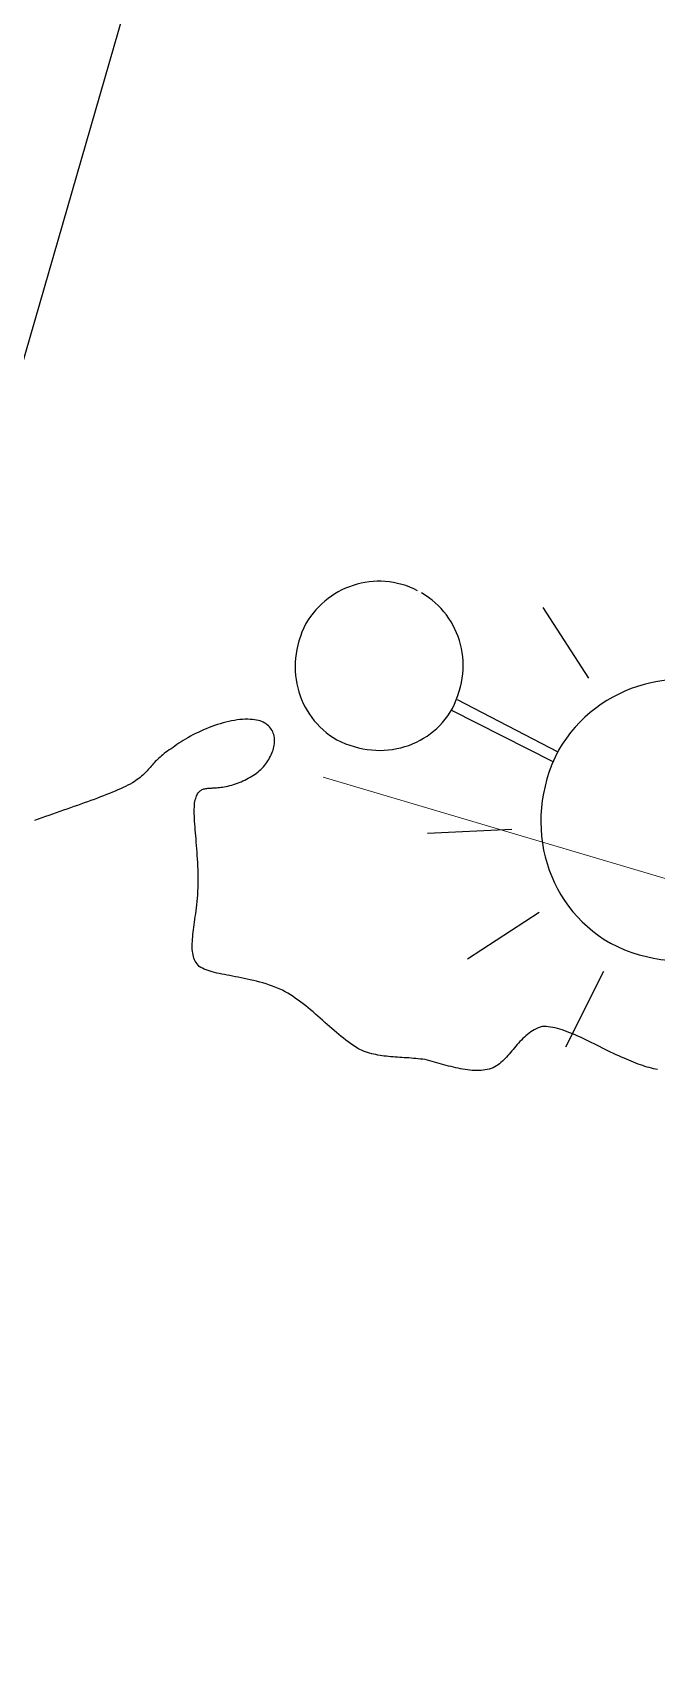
# Model space of a CAD drawing. Header units: metres. Extents: x 507649 to 508899, y 6966965 to 6967377.
# Drawn here: x 507938.958 to 507940.127, y 6967146.307 to 6967149.381 of the extents above; entities that cross this region are included whole.
import ezdxf

# ---------------------------------------------------------------- set-up
doc = ezdxf.new("R2010")
doc.units = ezdxf.units.M
doc.header["$PDMODE"] = 1
for name, color, linetype in [('C_TEXT_2.5', 7, 'Continuous'), ('mga2020ROAD_KERB_BACK', 252, 'Continuous'), ('mga2020STR_POLES', 252, 'Continuous'), ('mga2020VEG_TREE', 252, 'Continuous')]:
    doc.layers.add(name, color=color, linetype=linetype)
doc.layers.add('E_UG_LINES', color=252, linetype='EXISTING_ELECTRICITY_UG', lineweight=0)
doc.styles.get("Standard").update_dxf_attribs({"font": 'ARIALN.TTF'})
doc.linetypes.add('EXISTING_ELECTRICITY_UG', pattern='A,2,-2,2,-2,2,-2,["E-UG",Standard,S=2.5,R=0,X=0,Y=-1.25],-9.15,2,-2,2,-2', length=29.15)

# ---------------------------------------------------------------- blocks, each defined once
blk = doc.blocks.new('BAC S ELPS')
for p, q in [((14.8872, 0.7761), (14.6755, 5.08)), ((-1.1388, 4.1732), (-1.3362, 4.1143)), ((-0.9387, 4.2227), (-1.1388, 4.1732)), ((-0.7364, 4.2624), (-0.9387, 4.2227)), ((-0.5322, 4.2924), (-0.7364, 4.2624)), ((-0.3263, 4.3125), (-0.5322, 4.2924)), ((-0.1193, 4.3226), (-0.3263, 4.3125)), ((0.0887, 4.3225), (-0.1193, 4.3226)), ((0.2971, 4.3122), (0.0887, 4.3225)), ((0.5057, 4.2915), (0.2971, 4.3122)), ((0.7141, 4.2602), (0.5057, 4.2915)), ((0.9219, 4.2184), (0.7141, 4.2602)), ((1.1288, 4.1658), (0.9219, 4.2184)), ((-2.6141, 3.4452), (-2.7776, 3.3145)), ((-2.4452, 3.5674), (-2.6141, 3.4452)), ((-2.2711, 3.681), (-2.4452, 3.5674)), ((-2.0922, 3.7857), (-2.2711, 3.681)), ((-1.909, 3.8815), (-2.0922, 3.7857)), ((-1.7216, 3.9683), (-1.909, 3.8815)), ((-1.5306, 4.046), (-1.7216, 3.9683)), ((-1.3362, 4.1143), (-1.5306, 4.046)), ((1.3344, 4.1023), (1.1288, 4.1658)), ((1.5385, 4.0278), (1.3344, 4.1023)), ((1.7405, 3.9422), (1.5385, 4.0278)), ((1.9403, 3.8453), (1.7405, 3.9422)), ((2.3221, 3.6233), (2.1349, 3.7385)), ((2.5014, 3.5001), (2.3221, 3.6233)), ((2.673, 3.3692), (2.5014, 3.5001)), ((2.8365, 3.2308), (2.673, 3.3692)), ((19.2616, -0.1764), (21.2372, 3.6689)), ((-3.5003, 2.5369), (-3.6234, 2.3574)), ((-3.3695, 2.7085), (-3.5003, 2.5369)), ((-3.2316, 2.8722), (-3.3695, 2.7085)), ((-3.0867, 3.0279), (-3.2316, 2.8722)), ((-2.9352, 3.1753), (-3.0867, 3.0279)), ((-2.7776, 3.3145), (-2.9352, 3.1753)), ((2.9918, 3.0854), (2.8365, 3.2308)), ((3.1389, 2.9332), (2.9918, 3.0854)), ((3.2775, 2.7745), (3.1389, 2.9332)), ((3.4076, 2.6097), (3.2775, 2.7745)), ((3.5289, 2.4391), (3.4076, 2.6097)), ((10.6539, -0.5997), (8.3255, 2.9986)), ((-3.9398, 1.7338), (-4.0228, 1.5138)), ((-3.8451, 1.9528), (-3.9398, 1.7338)), ((-3.7385, 2.1703), (-3.8451, 1.9528)), ((-3.6234, 2.3574), (-3.7385, 2.1703)), ((3.6414, 2.2631), (3.5289, 2.4391)), ((3.7449, 2.0818), (3.6414, 2.2631)), ((3.8393, 1.8957), (3.7449, 2.0818)), ((3.9243, 1.7051), (3.8393, 1.8957)), ((3.9999, 1.5102), (3.9243, 1.7051)), ((-4.2029, 0.8506), (-4.2405, 0.6295)), ((-4.1542, 1.0718), (-4.2029, 0.8506)), ((-4.0942, 1.293), (-4.1542, 1.0718)), ((-4.0228, 1.5138), (-4.0942, 1.293)), ((4.066, 1.3115), (3.9999, 1.5102)), ((4.1224, 1.1091), (4.066, 1.3115)), ((4.1689, 0.9035), (4.1224, 1.1091)), ((4.2054, 0.695), (4.1689, 0.9035)), ((-4.2829, 0.1895), (-4.2879, -0.0288)), ((-4.2671, 0.409), (-4.2829, 0.1895)), ((-4.2405, 0.6295), (-4.2671, 0.409)), ((4.2318, 0.4839), (4.2054, 0.695)), ((4.2479, 0.2704), (4.2318, 0.4839)), ((4.2536, 0.055), (4.2479, 0.2704)), ((4.2487, -0.1621), (4.2536, 0.055)), ((-4.2879, -0.0288), (-4.2823, -0.2456)), ((-4.2823, -0.2456), (-4.2663, -0.4604)), ((-4.2663, -0.4604), (-4.2401, -0.6731)), ((-4.2401, -0.6731), (-4.2036, -0.8831)), ((4.1208, -1.0407), (4.1693, -0.8201)), ((4.1693, -0.8201), (4.2067, -0.6)), ((4.2067, -0.6), (4.2331, -0.3805)), ((4.2331, -0.3805), (4.2487, -0.1621)), ((14.1326, -0.7698), (13.7936, -0.8368)), ((14.475, -0.719), (14.1326, -0.7698)), ((14.82, -0.6846), (14.475, -0.719)), ((15.1672, -0.6668), (14.82, -0.6846)), ((15.5159, -0.6658), (15.1672, -0.6668)), ((15.8656, -0.6818), (15.5159, -0.6658)), ((16.2156, -0.7151), (15.8656, -0.6818)), ((16.5655, -0.7657), (16.2156, -0.7151)), ((16.9144, -0.834), (16.5655, -0.7657)), ((22.5778, -3.175), (26.2114, -0.8114)), ((-4.2036, -0.8831), (-4.1572, -1.0902)), ((-4.1572, -1.0902), (-4.1009, -1.2941)), ((-4.1009, -1.2941), (-4.0349, -1.4945)), ((-4.0349, -1.4945), (-3.9594, -1.6909)), ((3.907, -1.7014), (3.9898, -1.4817)), ((3.9898, -1.4817), (4.061, -1.2613)), ((4.061, -1.2613), (4.1208, -1.0407)), ((11.8615, -1.568), (11.562, -1.7428)), ((12.1684, -1.4079), (11.8615, -1.568)), ((12.4821, -1.2629), (12.1684, -1.4079)), ((12.8021, -1.133), (12.4821, -1.2629)), ((13.1277, -1.0186), (12.8021, -1.133)), ((13.4584, -0.9198), (13.1277, -1.0186)), ((13.7936, -0.8368), (13.4584, -0.9198)), ((17.262, -0.92), (16.9144, -0.834)), ((17.6076, -1.0241), (17.262, -0.92)), ((17.9507, -1.1464), (17.6076, -1.0241)), ((18.2905, -1.2871), (17.9507, -1.1464)), ((18.6266, -1.4464), (18.2905, -1.2871)), ((19.2626, -1.8127), (18.951, -1.6224)), ((-3.9594, -1.6909), (-3.8744, -1.8831)), ((-3.8744, -1.8831), (-3.7801, -2.0707)), ((-3.7801, -2.0707), (-3.6766, -2.2535)), ((-3.6766, -2.2535), (-3.5642, -2.431)), ((-3.5642, -2.431), (-3.4429, -2.6029)), ((3.4729, -2.5096), (3.5938, -2.3279)), ((3.5938, -2.3279), (3.7063, -2.138)), ((3.6689, -2.2225), (8.8194, -4.833)), ((3.7063, -2.138), (3.8126, -1.9204)), ((3.8126, -1.9204), (3.907, -1.7014)), ((3.9511, -1.6933), (9.0664, -4.3391)), ((10.7139, -2.3542), (10.45, -2.5863)), ((10.9877, -2.1361), (10.7139, -2.3542)), ((11.2705, -1.9323), (10.9877, -2.1361)), ((11.562, -1.7428), (11.2705, -1.9323)), ((19.5611, -2.0169), (19.2626, -1.8127)), ((19.8463, -2.2342), (19.5611, -2.0169)), ((20.1181, -2.4642), (19.8463, -2.2342)), ((20.3762, -2.7063), (20.1181, -2.4642)), ((-3.4429, -2.6029), (-3.3128, -2.769)), ((-3.3128, -2.769), (-3.1742, -2.9288)), ((-3.1742, -2.9288), (-3.0271, -3.0821)), ((-3.0271, -3.0821), (-2.8718, -3.2284)), ((-2.8718, -3.2284), (-2.7083, -3.3676)), ((2.5898, -3.4237), (2.7541, -3.2929)), ((2.7541, -3.2929), (2.912, -3.1534)), ((2.912, -3.1534), (3.0632, -3.0051)), ((3.0632, -3.0051), (3.2073, -2.8484)), ((3.2073, -2.8484), (3.344, -2.6831)), ((3.344, -2.6831), (3.4729, -2.5096)), ((9.9538, -3.0916), (9.7227, -3.3645)), ((10.1964, -2.8322), (9.9538, -3.0916)), ((10.45, -2.5863), (10.1964, -2.8322)), ((20.6203, -2.96), (20.3762, -2.7063)), ((20.8503, -3.2247), (20.6203, -2.96)), ((21.0659, -3.4998), (20.8503, -3.2247)), ((-2.7083, -3.3676), (-2.5368, -3.4992)), ((-2.5368, -3.4992), (-2.3574, -3.6229)), ((-2.3574, -3.6229), (-2.1703, -3.7383)), ((-2.1703, -3.7383), (-1.9528, -3.8418)), ((-1.9528, -3.8418), (-1.7338, -3.9338)), ((-1.7338, -3.9338), (-1.5138, -4.0145)), ((-1.5138, -4.0145), (-1.2931, -4.0839)), ((-1.2931, -4.0839), (-1.072, -4.1422)), ((-1.072, -4.1422), (-0.8508, -4.1895)), ((0.8802, -4.186), (1.0866, -4.1395)), ((1.0866, -4.1395), (1.2897, -4.0832)), ((1.2897, -4.0832), (1.4892, -4.0172)), ((1.4892, -4.0172), (1.6846, -3.9416)), ((1.6846, -3.9416), (1.8757, -3.8565)), ((1.8757, -3.8565), (2.0621, -3.7621)), ((2.0621, -3.7621), (2.2435, -3.6584)), ((2.2435, -3.6584), (2.4195, -3.5455)), ((2.4195, -3.5455), (2.5898, -3.4237)), ((9.2974, -3.9497), (9.1044, -4.2616)), ((9.5037, -3.6506), (9.2974, -3.9497)), ((9.7227, -3.3645), (9.5037, -3.6506)), ((21.2669, -3.7848), (21.0659, -3.4998)), ((21.4531, -4.0792), (21.2669, -3.7848)), ((21.6243, -4.3824), (21.4531, -4.0792)), ((-0.8508, -4.1895), (-0.6299, -4.2259)), ((-0.6299, -4.2259), (-0.4096, -4.2516)), ((-0.4096, -4.2516), (-0.1903, -4.2666)), ((-0.1903, -4.2666), (0.0278, -4.2711)), ((0.0278, -4.2711), (0.2442, -4.2651)), ((0.2442, -4.2651), (0.4586, -4.2489)), ((0.4586, -4.2489), (0.6707, -4.2225)), ((0.6707, -4.2225), (0.8802, -4.186)), ((8.7729, -4.9889), (8.6363, -5.3554)), ((8.9288, -4.6241), (8.7729, -4.9889)), ((9.1044, -4.2616), (8.9288, -4.6241)), ((21.7803, -4.6937), (21.6243, -4.3824)), ((21.9208, -5.0128), (21.7803, -4.6937)), ((8.5189, -5.7231), (8.4204, -6.0915)), ((8.6363, -5.3554), (8.5189, -5.7231)), ((22.0456, -5.339), (21.9208, -5.0128)), ((22.1545, -5.6717), (22.0456, -5.339)), ((22.2473, -6.0105), (22.1545, -5.6717)), ((8.3407, -6.4599), (8.2794, -6.8278)), ((8.4204, -6.0915), (8.3407, -6.4599)), ((22.3237, -6.3547), (22.2473, -6.0105)), ((22.3836, -6.7039), (22.3237, -6.3547)), ((8.2363, -7.1948), (8.2112, -7.5601)), ((8.2794, -6.8278), (8.2363, -7.1948)), ((22.4267, -7.0574), (22.3836, -6.7039)), ((22.4528, -7.4147), (22.4267, -7.0574)), ((22.4617, -7.7752), (22.4528, -7.4147)), ((23.9536, -7.4083), (28.2575, -7.1966)), ((6.738, -8.2902), (2.4341, -8.5019)), ((8.2112, -7.5601), (8.2039, -7.9234)), ((8.2039, -7.9234), (8.2141, -8.2839)), ((8.2141, -8.2839), (8.2416, -8.6412)), ((22.4269, -8.5038), (22.4531, -8.1384)), ((22.4531, -8.1384), (22.4617, -7.7752)), ((8.2416, -8.6412), (8.2862, -8.9947)), ((8.2862, -8.9947), (8.3476, -9.3438)), ((22.3206, -9.2387), (22.3828, -8.8707)), ((22.3828, -8.8707), (22.4269, -8.5038)), ((8.3476, -9.3438), (8.4255, -9.688)), ((8.4255, -9.688), (8.5199, -10.0268)), ((22.0232, -10.3432), (22.141, -9.9754)), ((22.141, -9.9754), (22.2401, -9.6071)), ((22.2401, -9.6071), (22.3206, -9.2387)), ((8.5199, -10.0268), (8.6304, -10.3596)), ((8.6304, -10.3596), (8.7568, -10.6857)), ((8.7568, -10.6857), (8.8988, -11.0048)), ((21.7305, -11.0745), (21.8864, -10.7097)), ((21.8864, -10.7097), (22.0232, -10.3432)), ((8.8988, -11.0048), (9.0563, -11.3162)), ((9.0563, -11.3162), (9.229, -11.6193)), ((9.229, -11.6193), (9.4166, -11.9137)), ((21.3647, -11.7488), (21.5551, -11.437)), ((21.5551, -11.437), (21.7305, -11.0745)), ((9.4166, -11.9137), (9.619, -12.1987)), ((9.619, -12.1987), (9.8359, -12.4739)), ((9.8359, -12.4739), (10.0671, -12.7385)), ((20.7132, -12.6062), (20.9433, -12.3337)), ((20.9433, -12.3337), (21.1606, -12.0478)), ((21.1606, -12.0478), (21.3647, -11.7488)), ((23.0011, -11.7827), (26.8464, -13.723)), ((8.1139, -12.5236), (4.4803, -14.8872)), ((10.0671, -12.7385), (10.3122, -12.9922)), ((10.3122, -12.9922), (10.5712, -13.2343)), ((10.5712, -13.2343), (10.8438, -13.4644)), ((19.6776, -13.5585), (19.9528, -13.3416)), ((19.9528, -13.3416), (20.2174, -13.1104)), ((20.2174, -13.1104), (20.4711, -12.8652)), ((20.4711, -12.8652), (20.7132, -12.6062)), ((10.8438, -13.4644), (11.1296, -13.6817)), ((11.1296, -13.6817), (11.4286, -13.8858)), ((11.4286, -13.8858), (11.7405, -14.0762)), ((11.7405, -14.0762), (12.103, -14.2515)), ((18.4837, -14.2788), (18.7951, -14.1213)), ((18.7951, -14.1213), (19.0982, -13.9486)), ((19.0982, -13.9486), (19.3926, -13.7609)), ((19.3926, -13.7609), (19.6776, -13.5585)), ((12.103, -14.2515), (12.4678, -14.4071)), ((12.4678, -14.4071), (12.8343, -14.5434)), ((12.8343, -14.5434), (13.202, -14.6606)), ((13.202, -14.6606), (13.5704, -14.7589)), ((13.5704, -14.7589), (13.9388, -14.8384)), ((13.9388, -14.8384), (14.3068, -14.8996)), ((14.3068, -14.8996), (14.6737, -14.9425)), ((14.6737, -14.9425), (15.039, -14.9674)), ((15.039, -14.9674), (15.4023, -14.9746)), ((15.4023, -14.9746), (15.7628, -14.9642)), ((15.7628, -14.9642), (16.1201, -14.9366)), ((16.1201, -14.9366), (16.4736, -14.8919)), ((16.4736, -14.8919), (16.8227, -14.8304)), ((16.8227, -14.8304), (17.1669, -14.7524)), ((17.1669, -14.7524), (17.5057, -14.6579)), ((17.5057, -14.6579), (17.8385, -14.5474)), ((17.8385, -14.5474), (18.1646, -14.4209)), ((18.1646, -14.4209), (18.4837, -14.2788)), ((11.3947, -15.5222), (9.4544, -19.3675)), ((20.0025, -15.0989), (22.3661, -18.6972)), ((15.7691, -16.4747), (15.9808, -20.7786))]:
    blk.add_line(p, q)
blk = doc.blocks.new('BAC V TREE')
for p, q in [((-5.5796, -10.8673), (-5.6128, -10.8814)), ((-5.5461, -10.8538), (-5.5796, -10.8673)), ((-5.5123, -10.8409), (-5.5461, -10.8538)), ((-5.4783, -10.8286), (-5.5123, -10.8409)), ((-5.4441, -10.8172), (-5.4783, -10.8286)), ((-5.4099, -10.8064), (-5.4441, -10.8172)), ((-5.3757, -10.7966), (-5.4099, -10.8064)), ((-5.3416, -10.7876), (-5.3757, -10.7966)), ((-5.3076, -10.7795), (-5.3416, -10.7876)), ((-5.2738, -10.7724), (-5.3076, -10.7795)), ((-5.2404, -10.7663), (-5.2738, -10.7724)), ((-5.2073, -10.7614), (-5.2404, -10.7663)), ((-5.1747, -10.7576), (-5.2073, -10.7614)), ((-5.1426, -10.7549), (-5.1747, -10.7576)), ((-5.1111, -10.7535), (-5.1426, -10.7549)), ((-5.0802, -10.7535), (-5.1111, -10.7535)), ((-5.0501, -10.7547), (-5.0802, -10.7535)), ((-5.0208, -10.7574), (-5.0501, -10.7547)), ((-4.9962, -10.7595), (-5.0208, -10.7574)), ((-4.9728, -10.7629), (-4.9962, -10.7595)), ((-4.9506, -10.7677), (-4.9728, -10.7629)), ((-4.9297, -10.7736), (-4.9506, -10.7677)), ((-4.91, -10.7807), (-4.9297, -10.7736)), ((-4.8915, -10.789), (-4.91, -10.7807)), ((-4.8742, -10.7983), (-4.8915, -10.789)), ((-4.8581, -10.8086), (-4.8742, -10.7983)), ((-4.8432, -10.8199), (-4.8581, -10.8086)), ((-4.8295, -10.8321), (-4.8432, -10.8199)), ((-4.8169, -10.8451), (-4.8295, -10.8321)), ((-4.8056, -10.859), (-4.8169, -10.8451)), ((-4.7954, -10.8735), (-4.8056, -10.859)), ((-4.7864, -10.8888), (-4.7954, -10.8735)), ((-5.9334, -11.0591), (-5.9566, -11.076)), ((-5.9089, -11.0422), (-5.9334, -11.0591)), ((-5.8833, -11.0252), (-5.9089, -11.0422)), ((-5.8566, -11.0084), (-5.8833, -11.0252)), ((-5.8289, -10.9916), (-5.8566, -11.0084)), ((-5.8003, -10.975), (-5.8289, -10.9916)), ((-5.7708, -10.9585), (-5.8003, -10.975)), ((-5.7405, -10.9424), (-5.7708, -10.9585)), ((-5.7094, -10.9265), (-5.7405, -10.9424)), ((-5.6778, -10.911), (-5.7094, -10.9265)), ((-5.6455, -10.896), (-5.6778, -10.911)), ((-5.6128, -10.8814), (-5.6455, -10.896)), ((-4.7785, -10.9046), (-4.7864, -10.8888)), ((-4.7718, -10.9211), (-4.7785, -10.9046)), ((-4.7663, -10.938), (-4.7718, -10.9211)), ((-4.7619, -10.9555), (-4.7663, -10.938)), ((-4.7628, -11.086), (-4.7593, -11.0668)), ((-4.7586, -10.9733), (-4.7619, -10.9555)), ((-4.7593, -11.0668), (-4.757, -11.0477)), ((-4.7565, -10.9915), (-4.7586, -10.9733)), ((-4.757, -11.0477), (-4.7557, -11.0288)), ((-4.7555, -11.01), (-4.7565, -10.9915)), ((-4.7557, -11.0288), (-4.7555, -11.01)), ((-6.1938, -11.2641), (-6.2066, -11.2779)), ((-6.1805, -11.2503), (-6.1938, -11.2641)), ((-6.1667, -11.2363), (-6.1805, -11.2503)), ((-6.1522, -11.2223), (-6.1667, -11.2363)), ((-6.1371, -11.2083), (-6.1522, -11.2223)), ((-6.1211, -11.1941), (-6.1371, -11.2083)), ((-6.1042, -11.1799), (-6.1211, -11.1941)), ((-6.0863, -11.1656), (-6.1042, -11.1799)), ((-6.0673, -11.1512), (-6.0863, -11.1656)), ((-6.0472, -11.1367), (-6.0673, -11.1512)), ((-6.0257, -11.1222), (-6.0472, -11.1367)), ((-6.0029, -11.1075), (-6.0257, -11.1222)), ((-5.9786, -11.0928), (-6.0029, -11.1075)), ((-5.9566, -11.076), (-5.9786, -11.0928)), ((-4.8472, -11.2739), (-4.8355, -11.256)), ((-4.8355, -11.256), (-4.8249, -11.2376)), ((-4.8249, -11.2376), (-4.8153, -11.2188)), ((-4.8153, -11.2188), (-4.8069, -11.1996)), ((-4.8069, -11.1996), (-4.7968, -11.1811)), ((-4.7968, -11.1811), (-4.7879, -11.1623)), ((-4.7879, -11.1623), (-4.78, -11.1434)), ((-4.78, -11.1434), (-4.7732, -11.1243)), ((-4.7732, -11.1243), (-4.7675, -11.1051)), ((-4.7675, -11.1051), (-4.7628, -11.086)), ((-6.3934, -11.4666), (-6.411, -11.4798)), ((-6.3767, -11.4533), (-6.3934, -11.4666)), ((-6.361, -11.44), (-6.3767, -11.4533)), ((-6.3461, -11.4267), (-6.361, -11.44)), ((-6.3318, -11.4133), (-6.3461, -11.4267)), ((-6.3181, -11.4), (-6.3318, -11.4133)), ((-6.305, -11.3866), (-6.3181, -11.4)), ((-6.2922, -11.3731), (-6.305, -11.3866)), ((-6.2798, -11.3597), (-6.2922, -11.3731)), ((-6.2676, -11.3462), (-6.2798, -11.3597)), ((-6.2555, -11.3326), (-6.2676, -11.3462)), ((-6.2435, -11.319), (-6.2555, -11.3326)), ((-6.2314, -11.3054), (-6.2435, -11.319)), ((-6.2191, -11.2917), (-6.2314, -11.3054)), ((-6.2066, -11.2779), (-6.2191, -11.2917)), ((-5.0942, -11.4756), (-5.0729, -11.4645)), ((-5.0729, -11.4645), (-5.0519, -11.4528)), ((-5.0519, -11.4528), (-5.0314, -11.4405)), ((-5.0314, -11.4405), (-5.0114, -11.4278)), ((-5.0114, -11.4278), (-4.9918, -11.4146)), ((-4.9918, -11.4146), (-4.9728, -11.4009)), ((-4.9728, -11.4009), (-4.9545, -11.3866)), ((-4.9545, -11.3866), (-4.9368, -11.3719)), ((-4.9368, -11.3719), (-4.9198, -11.3568)), ((-4.9198, -11.3568), (-4.9036, -11.3411)), ((-4.9036, -11.3411), (-4.8882, -11.325)), ((-4.8882, -11.325), (-4.8736, -11.3084)), ((-4.8736, -11.3084), (-4.8599, -11.2914)), ((-4.8599, -11.2914), (-4.8472, -11.2739)), ((-6.781, -11.6618), (-6.8174, -11.676)), ((-6.7453, -11.6477), (-6.781, -11.6618)), ((-6.7106, -11.6336), (-6.7453, -11.6477)), ((-6.6769, -11.6194), (-6.7106, -11.6336)), ((-6.6441, -11.6053), (-6.6769, -11.6194)), ((-6.6123, -11.5911), (-6.6441, -11.6053)), ((-6.5816, -11.5769), (-6.6123, -11.5911)), ((-6.552, -11.5626), (-6.5816, -11.5769)), ((-6.5236, -11.5483), (-6.552, -11.5626)), ((-6.4965, -11.534), (-6.5236, -11.5483)), ((-6.4706, -11.5195), (-6.4965, -11.534)), ((-6.4495, -11.5063), (-6.4706, -11.5195)), ((-6.4296, -11.4931), (-6.4495, -11.5063)), ((-6.411, -11.4798), (-6.4296, -11.4931)), ((-5.6968, -11.6768), (-5.6909, -11.6637)), ((-5.6909, -11.6637), (-5.6846, -11.6518)), ((-5.6846, -11.6518), (-5.6779, -11.6413)), ((-5.6779, -11.6413), (-5.6707, -11.6319)), ((-5.6707, -11.6319), (-5.663, -11.6236)), ((-5.663, -11.6236), (-5.6549, -11.6163)), ((-5.6549, -11.6163), (-5.6463, -11.61)), ((-5.6463, -11.61), (-5.6372, -11.6045)), ((-5.6372, -11.6045), (-5.6276, -11.5999)), ((-5.6276, -11.5999), (-5.6176, -11.5959)), ((-5.6176, -11.5959), (-5.607, -11.5927)), ((-5.607, -11.5927), (-5.5959, -11.59)), ((-5.5959, -11.59), (-5.5843, -11.5878)), ((-5.5843, -11.5878), (-5.5722, -11.586)), ((-5.5722, -11.586), (-5.5596, -11.5846)), ((-5.5596, -11.5846), (-5.5464, -11.5835)), ((-5.5464, -11.5835), (-5.5327, -11.5826)), ((-5.5327, -11.5826), (-5.5184, -11.5818)), ((-5.5184, -11.5818), (-5.5036, -11.581)), ((-5.5036, -11.581), (-5.4882, -11.5803)), ((-5.4882, -11.5803), (-5.4723, -11.5794)), ((-5.4723, -11.5794), (-5.4557, -11.5784)), ((-5.4557, -11.5784), (-5.4386, -11.5771)), ((-5.4386, -11.5771), (-5.4209, -11.5755)), ((-5.4209, -11.5755), (-5.4026, -11.5735)), ((-5.4026, -11.5735), (-5.3836, -11.5711)), ((-5.3836, -11.5711), (-5.3618, -11.5672)), ((-5.3618, -11.5672), (-5.3398, -11.5627)), ((-5.3398, -11.5627), (-5.3175, -11.5576)), ((-5.3175, -11.5576), (-5.2951, -11.5519)), ((-5.2951, -11.5519), (-5.2725, -11.5457)), ((-5.2725, -11.5457), (-5.2499, -11.5389)), ((-5.2499, -11.5389), (-5.2273, -11.5315)), ((-5.2273, -11.5315), (-5.2048, -11.5236)), ((-5.2048, -11.5236), (-5.1823, -11.5151)), ((-5.1823, -11.5151), (-5.16, -11.506)), ((-5.16, -11.506), (-5.1378, -11.4964)), ((-5.1378, -11.4964), (-5.1159, -11.4863)), ((-5.1159, -11.4863), (-5.0942, -11.4756)), ((-7.3029, -11.8498), (-7.3459, -11.8649)), ((-7.2601, -11.8349), (-7.3029, -11.8498)), ((-7.2175, -11.82), (-7.2601, -11.8349)), ((-7.1753, -11.8053), (-7.2175, -11.82)), ((-7.1335, -11.7906), (-7.1753, -11.8053)), ((-7.092, -11.7761), (-7.1335, -11.7906)), ((-7.051, -11.7616), (-7.092, -11.7761)), ((-7.0105, -11.7472), (-7.051, -11.7616)), ((-6.9706, -11.7329), (-7.0105, -11.7472)), ((-6.9313, -11.7186), (-6.9706, -11.7329)), ((-6.8926, -11.7043), (-6.9313, -11.7186)), ((-6.8546, -11.6901), (-6.8926, -11.7043)), ((-6.8174, -11.676), (-6.8546, -11.6901)), ((-5.7242, -11.8631), (-5.7241, -11.8364)), ((-5.7237, -11.8912), (-5.7242, -11.8631)), ((-5.7241, -11.8364), (-5.7233, -11.8111)), ((-5.7233, -11.8111), (-5.7219, -11.7874)), ((-5.7219, -11.7874), (-5.7198, -11.7651)), ((-5.7198, -11.7651), (-5.716, -11.7442)), ((-5.716, -11.7442), (-5.7118, -11.725)), ((-5.7118, -11.725), (-5.7072, -11.7074)), ((-5.7072, -11.7074), (-5.7022, -11.6914)), ((-5.7022, -11.6914), (-5.6968, -11.6768)), ((-7.6061, -11.9587), (-7.6494, -11.9749)), ((-7.5627, -11.9427), (-7.6061, -11.9587)), ((-7.5193, -11.9268), (-7.5627, -11.9427)), ((-7.4759, -11.9111), (-7.5193, -11.9268)), ((-7.4325, -11.8956), (-7.4759, -11.9111)), ((-7.3891, -11.8802), (-7.4325, -11.8956)), ((-7.3459, -11.8649), (-7.3891, -11.8802)), ((-5.7228, -11.9206), (-5.7237, -11.8912)), ((-5.7214, -11.9512), (-5.7228, -11.9206)), ((-5.7195, -11.983), (-5.7214, -11.9512)), ((-5.7173, -12.016), (-5.7195, -11.983)), ((-5.7149, -12.05), (-5.7173, -12.016)), ((-5.7121, -12.0851), (-5.7149, -12.05)), ((-5.7092, -12.1211), (-5.7121, -12.0851)), ((-5.7061, -12.1581), (-5.7092, -12.1211)), ((-5.7029, -12.1958), (-5.7061, -12.1581)), ((-5.6997, -12.2344), (-5.7029, -12.1958)), ((-5.6965, -12.2737), (-5.6997, -12.2344)), ((-5.6933, -12.3137), (-5.6965, -12.2737)), ((-5.6903, -12.3543), (-5.6933, -12.3137)), ((-5.6874, -12.3955), (-5.6903, -12.3543)), ((-5.6848, -12.4372), (-5.6874, -12.3955)), ((-5.6824, -12.4793), (-5.6848, -12.4372)), ((-5.6804, -12.5218), (-5.6824, -12.4793)), ((-5.6787, -12.5647), (-5.6804, -12.5218)), ((-5.6774, -12.6078), (-5.6787, -12.5647)), ((-5.6767, -12.6511), (-5.6774, -12.6078)), ((-5.6764, -12.6947), (-5.6767, -12.6511)), ((-5.6819, -12.8691), (-5.6795, -12.8256)), ((-5.6795, -12.8256), (-5.6778, -12.7819)), ((-5.6778, -12.7819), (-5.6768, -12.7383)), ((-5.6768, -12.7383), (-5.6764, -12.6947)), ((-5.702, -13.0615), (-5.6975, -13.0255)), ((-5.6975, -13.0255), (-5.6931, -12.9887)), ((-5.6931, -12.9887), (-5.689, -12.951)), ((-5.689, -12.951), (-5.6851, -12.9126)), ((-5.6851, -12.9126), (-5.6819, -12.8691)), ((-5.7294, -13.2604), (-5.7251, -13.2292)), ((-5.7251, -13.2292), (-5.7207, -13.1973)), ((-5.7207, -13.1973), (-5.7161, -13.1646)), ((-5.7161, -13.1646), (-5.7114, -13.131)), ((-5.7114, -13.131), (-5.7067, -13.0966)), ((-5.7067, -13.0966), (-5.702, -13.0615)), ((-5.7485, -13.456), (-5.7474, -13.4304)), ((-5.7474, -13.4304), (-5.7456, -13.4041)), ((-5.7456, -13.4041), (-5.7433, -13.3769)), ((-5.7433, -13.3769), (-5.7404, -13.349)), ((-5.7404, -13.349), (-5.7371, -13.3202)), ((-5.7371, -13.3202), (-5.7334, -13.2907)), ((-5.7334, -13.2907), (-5.7294, -13.2604)), ((-5.749, -13.4808), (-5.7485, -13.456)), ((-5.7487, -13.5048), (-5.749, -13.4808)), ((-5.7476, -13.528), (-5.7487, -13.5048)), ((-5.7456, -13.5505), (-5.7476, -13.528)), ((-5.7427, -13.5722), (-5.7456, -13.5505)), ((-5.7388, -13.5931), (-5.7427, -13.5722)), ((-5.7339, -13.6132), (-5.7388, -13.5931)), ((-5.7278, -13.6326), (-5.7339, -13.6132)), ((-5.7205, -13.6512), (-5.7278, -13.6326)), ((-5.712, -13.669), (-5.7205, -13.6512)), ((-5.7022, -13.6861), (-5.712, -13.669)), ((-5.691, -13.7024), (-5.7022, -13.6861)), ((-5.6784, -13.7179), (-5.691, -13.7024)), ((-5.6644, -13.7327), (-5.6784, -13.7179)), ((-5.6457, -13.7445), (-5.6644, -13.7327)), ((-5.6257, -13.7554), (-5.6457, -13.7445)), ((-5.6044, -13.7654), (-5.6257, -13.7554)), ((-5.5818, -13.7748), (-5.6044, -13.7654)), ((-5.558, -13.7834), (-5.5818, -13.7748)), ((-5.533, -13.7915), (-5.558, -13.7834)), ((-5.5069, -13.7991), (-5.533, -13.7915)), ((-5.4797, -13.8062), (-5.5069, -13.7991)), ((-5.4515, -13.813), (-5.4797, -13.8062)), ((-5.4223, -13.8194), (-5.4515, -13.813)), ((-5.3921, -13.8257), (-5.4223, -13.8194)), ((-5.3611, -13.8318), (-5.3921, -13.8257)), ((-5.3292, -13.8378), (-5.3611, -13.8318)), ((-5.2965, -13.8439), (-5.3292, -13.8378)), ((-5.263, -13.85), (-5.2965, -13.8439)), ((-5.2288, -13.8563), (-5.263, -13.85)), ((-5.1939, -13.8628), (-5.2288, -13.8563)), ((-5.1584, -13.8696), (-5.1939, -13.8628)), ((-5.1224, -13.8768), (-5.1584, -13.8696)), ((-5.0858, -13.8844), (-5.1224, -13.8768)), ((-5.0487, -13.8926), (-5.0858, -13.8844)), ((-5.0111, -13.9013), (-5.0487, -13.8926)), ((-4.9732, -13.9107), (-5.0111, -13.9013)), ((-4.9349, -13.9209), (-4.9732, -13.9107)), ((-4.8963, -13.9319), (-4.9349, -13.9209)), ((-4.8575, -13.9438), (-4.8963, -13.9319)), ((-4.8184, -13.9566), (-4.8575, -13.9438)), ((-4.7792, -13.9706), (-4.8184, -13.9566)), ((-4.7399, -13.9856), (-4.7792, -13.9706)), ((-4.7004, -14.0018), (-4.7399, -13.9856)), ((-4.661, -14.0193), (-4.7004, -14.0018)), ((-4.6285, -14.0373), (-4.661, -14.0193)), ((-4.5964, -14.0562), (-4.6285, -14.0373)), ((-4.5647, -14.076), (-4.5964, -14.0562)), ((-4.5333, -14.0965), (-4.5647, -14.076)), ((-4.5022, -14.1178), (-4.5333, -14.0965)), ((-4.4715, -14.1397), (-4.5022, -14.1178)), ((-4.441, -14.1623), (-4.4715, -14.1397)), ((-4.4108, -14.1853), (-4.441, -14.1623)), ((-4.3809, -14.2089), (-4.4108, -14.1853)), ((-4.3512, -14.2328), (-4.3809, -14.2089)), ((-4.3218, -14.2571), (-4.3512, -14.2328)), ((-4.2925, -14.2817), (-4.3218, -14.2571)), ((-4.2635, -14.3065), (-4.2925, -14.2817)), ((-4.2346, -14.3315), (-4.2635, -14.3065)), ((-4.2059, -14.3566), (-4.2346, -14.3315)), ((-4.1773, -14.3817), (-4.2059, -14.3566)), ((-4.1488, -14.4068), (-4.1773, -14.3817)), ((-4.1204, -14.4318), (-4.1488, -14.4068)), ((-4.0922, -14.4566), (-4.1204, -14.4318)), ((-4.0639, -14.4813), (-4.0922, -14.4566)), ((-4.0358, -14.5056), (-4.0639, -14.4813)), ((-4.0077, -14.5297), (-4.0358, -14.5056)), ((-3.9796, -14.5533), (-4.0077, -14.5297)), ((-3.9515, -14.5765), (-3.9796, -14.5533)), ((-3.9234, -14.5991), (-3.9515, -14.5765)), ((-3.8952, -14.6212), (-3.9234, -14.5991)), ((-3.867, -14.6426), (-3.8952, -14.6212)), ((-1.7797, -14.6196), (-1.7968, -14.6378)), ((-1.7621, -14.6018), (-1.7797, -14.6196)), ((-1.7442, -14.5845), (-1.7621, -14.6018)), ((-1.7257, -14.5678), (-1.7442, -14.5845)), ((-1.7068, -14.5518), (-1.7257, -14.5678)), ((-1.6873, -14.5366), (-1.7068, -14.5518)), ((-1.6671, -14.5222), (-1.6873, -14.5366)), ((-1.6463, -14.5087), (-1.6671, -14.5222)), ((-1.6248, -14.4963), (-1.6463, -14.5087)), ((-1.6025, -14.4849), (-1.6248, -14.4963)), ((-1.5794, -14.4748), (-1.6025, -14.4849)), ((-1.5554, -14.4659), (-1.5794, -14.4748)), ((-1.5306, -14.4583), (-1.5554, -14.4659)), ((-1.5062, -14.4574), (-1.5306, -14.4583)), ((-1.4811, -14.458), (-1.5062, -14.4574)), ((-1.4552, -14.4601), (-1.4811, -14.458)), ((-1.4287, -14.4635), (-1.4552, -14.4601)), ((-1.4015, -14.4683), (-1.4287, -14.4635)), ((-1.3737, -14.4743), (-1.4015, -14.4683)), ((-1.3453, -14.4814), (-1.3737, -14.4743)), ((-1.3163, -14.4897), (-1.3453, -14.4814)), ((-1.2868, -14.499), (-1.3163, -14.4897)), ((-1.2568, -14.5093), (-1.2868, -14.499)), ((-1.2264, -14.5204), (-1.2568, -14.5093)), ((-1.1955, -14.5324), (-1.2264, -14.5204)), ((-1.1642, -14.5452), (-1.1955, -14.5324)), ((-1.1326, -14.5586), (-1.1642, -14.5452)), ((-1.1006, -14.5727), (-1.1326, -14.5586)), ((-1.0684, -14.5873), (-1.1006, -14.5727)), ((-1.0358, -14.6025), (-1.0684, -14.5873)), ((-1.0031, -14.618), (-1.0358, -14.6025)), ((-0.9702, -14.6339), (-1.0031, -14.618)), ((-3.8387, -14.6633), (-3.867, -14.6426)), ((-3.8104, -14.6832), (-3.8387, -14.6633)), ((-3.7819, -14.7023), (-3.8104, -14.6832)), ((-3.7534, -14.7205), (-3.7819, -14.7023)), ((-3.7299, -14.7322), (-3.7534, -14.7205)), ((-3.7062, -14.743), (-3.7299, -14.7322)), ((-3.6824, -14.7529), (-3.7062, -14.743)), ((-3.6583, -14.762), (-3.6824, -14.7529)), ((-3.634, -14.7702), (-3.6583, -14.762)), ((-3.6096, -14.7777), (-3.634, -14.7702)), ((-3.5849, -14.7845), (-3.6096, -14.7777)), ((-3.5601, -14.7906), (-3.5849, -14.7845)), ((-3.535, -14.7961), (-3.5601, -14.7906)), ((-3.5098, -14.8011), (-3.535, -14.7961)), ((-3.4844, -14.8055), (-3.5098, -14.8011)), ((-3.4588, -14.8094), (-3.4844, -14.8055)), ((-3.433, -14.8129), (-3.4588, -14.8094)), ((-3.407, -14.8161), (-3.433, -14.8129)), ((-3.3808, -14.8189), (-3.407, -14.8161)), ((-3.3545, -14.8214), (-3.3808, -14.8189)), ((-3.3279, -14.8236), (-3.3545, -14.8214)), ((-3.3012, -14.8257), (-3.3279, -14.8236)), ((-3.2744, -14.8276), (-3.3012, -14.8257)), ((-3.2473, -14.8294), (-3.2744, -14.8276)), ((-3.2201, -14.8312), (-3.2473, -14.8294)), ((-1.9591, -14.8253), (-1.9754, -14.8428)), ((-1.9429, -14.8074), (-1.9591, -14.8253)), ((-1.9268, -14.7891), (-1.9429, -14.8074)), ((-1.9108, -14.7704), (-1.9268, -14.7891)), ((-1.8949, -14.7515), (-1.9108, -14.7704)), ((-1.8789, -14.7325), (-1.8949, -14.7515)), ((-1.8628, -14.7133), (-1.8789, -14.7325)), ((-1.8466, -14.6942), (-1.8628, -14.7133)), ((-1.8303, -14.6752), (-1.8466, -14.6942)), ((-1.8137, -14.6564), (-1.8303, -14.6752)), ((-1.7968, -14.6378), (-1.8137, -14.6564)), ((-0.9371, -14.65), (-0.9702, -14.6339)), ((-0.9038, -14.6664), (-0.9371, -14.65)), ((-0.8705, -14.6829), (-0.9038, -14.6664)), ((-0.8371, -14.6995), (-0.8705, -14.6829)), ((-0.8037, -14.7161), (-0.8371, -14.6995)), ((-0.7703, -14.7327), (-0.8037, -14.7161)), ((-0.737, -14.7491), (-0.7703, -14.7327)), ((-0.7037, -14.7653), (-0.737, -14.7491)), ((-0.6705, -14.7812), (-0.7037, -14.7653)), ((-0.6375, -14.7968), (-0.6705, -14.7812)), ((-0.6046, -14.812), (-0.6375, -14.7968)), ((-0.572, -14.8267), (-0.6046, -14.812)), ((-0.5425, -14.8396), (-0.572, -14.8267)), ((-3.1927, -14.8329), (-3.2201, -14.8312)), ((-3.1651, -14.8347), (-3.1927, -14.8329)), ((-3.1373, -14.8365), (-3.1651, -14.8347)), ((-3.1094, -14.8385), (-3.1373, -14.8365)), ((-3.0814, -14.8407), (-3.1094, -14.8385)), ((-3.0531, -14.843), (-3.0814, -14.8407)), ((-3.0247, -14.8457), (-3.0531, -14.843)), ((-2.9962, -14.8486), (-3.0247, -14.8457)), ((-2.9674, -14.852), (-2.9962, -14.8486)), ((-2.9386, -14.8557), (-2.9674, -14.852)), ((-2.9115, -14.8629), (-2.9386, -14.8557)), ((-2.8841, -14.8703), (-2.9115, -14.8629)), ((-2.8565, -14.878), (-2.8841, -14.8703)), ((-2.8285, -14.8859), (-2.8565, -14.878)), ((-2.8003, -14.8938), (-2.8285, -14.8859)), ((-2.7719, -14.9019), (-2.8003, -14.8938)), ((-2.7433, -14.9099), (-2.7719, -14.9019)), ((-2.7146, -14.9179), (-2.7433, -14.9099)), ((-2.6858, -14.9257), (-2.7146, -14.9179)), ((-2.657, -14.9333), (-2.6858, -14.9257)), ((-2.6281, -14.9407), (-2.657, -14.9333)), ((-2.5992, -14.9478), (-2.6281, -14.9407)), ((-2.5704, -14.9545), (-2.5992, -14.9478)), ((-2.5416, -14.9608), (-2.5704, -14.9545)), ((-2.513, -14.9666), (-2.5416, -14.9608)), ((-2.4845, -14.9719), (-2.513, -14.9666)), ((-2.4562, -14.9765), (-2.4845, -14.9719)), ((-2.4281, -14.9805), (-2.4562, -14.9765)), ((-2.4003, -14.9838), (-2.4281, -14.9805)), ((-2.3727, -14.9862), (-2.4003, -14.9838)), ((-2.3455, -14.9879), (-2.3727, -14.9862)), ((-2.3187, -14.9886), (-2.3455, -14.9879)), ((-2.2922, -14.9883), (-2.3187, -14.9886)), ((-2.2662, -14.987), (-2.2922, -14.9883)), ((-2.2406, -14.9846), (-2.2662, -14.987)), ((-2.2156, -14.9811), (-2.2406, -14.9846)), ((-2.191, -14.9764), (-2.2156, -14.9811)), ((-2.1671, -14.9704), (-2.191, -14.9764)), ((-2.1437, -14.9631), (-2.1671, -14.9704)), ((-2.121, -14.9543), (-2.1437, -14.9631)), ((-2.099, -14.9442), (-2.121, -14.9543)), ((-2.08, -14.9325), (-2.099, -14.9442)), ((-2.0616, -14.9197), (-2.08, -14.9325)), ((-2.0436, -14.906), (-2.0616, -14.9197)), ((-2.0261, -14.8913), (-2.0436, -14.906)), ((-2.0089, -14.8759), (-2.0261, -14.8913)), ((-1.992, -14.8596), (-2.0089, -14.8759)), ((-1.9754, -14.8428), (-1.992, -14.8596)), ((-0.5133, -14.8522), (-0.5425, -14.8396)), ((-0.4844, -14.8644), (-0.5133, -14.8522)), ((-0.4557, -14.8763), (-0.4844, -14.8644)), ((-0.4274, -14.8878), (-0.4557, -14.8763)), ((-0.3993, -14.8988), (-0.4274, -14.8878)), ((-0.3716, -14.9093), (-0.3993, -14.8988)), ((-0.3442, -14.9193), (-0.3716, -14.9093)), ((-0.3171, -14.9287), (-0.3442, -14.9193)), ((-0.2905, -14.9375), (-0.3171, -14.9287)), ((-0.2642, -14.9456), (-0.2905, -14.9375)), ((-0.2384, -14.953), (-0.2642, -14.9456)), ((-0.2129, -14.9597), (-0.2384, -14.953)), ((-0.188, -14.9656), (-0.2129, -14.9597)), ((-0.1635, -14.9706), (-0.188, -14.9656)), ((-0.1394, -14.9748), (-0.1635, -14.9706))]:
    blk.add_line(p, q)
blk = doc.blocks.new('XE_SURVEY')
at = {"layer": 'E_UG_LINES', "flags": 128}
blk.add_lwpolyline([(507939.5026, 6967147.9861), (507941.5415, 6967147.3817), (507942.7809, 6967147.4735), (507943.1736, 6967148.6407), (507944.8395, 6967151.7582)], dxfattribs=at)
at = {"layer": 'mga2020ROAD_KERB_BACK'}
blk.add_polyline3d([(507937.6199, 6967143.2624, 4.853), (507938.1839, 6967146.1497, 4.8191), (507938.2622, 6967146.4197, 4.8159), (507939.9238, 6967152.1717, 4.7336), (507940.5055, 6967152.994, 4.7235), (507940.8359, 6967153.2566, 4.7239), (507941.3074, 6967154.928, 4.7308), (507941.1625, 6967155.3126, 4.7343), (507941.067, 6967156.0371, 4.7721)], dxfattribs=at)
at = {"layer": 'mga2020STR_POLES'}
blk.add_point((507939.608, 6967148.1937, 4.85), dxfattribs=at)
blk.add_point((507939.608, 6967148.1937, 4.85), dxfattribs=at)
at = {"layer": 'mga2020STR_POLES', "xscale": 0.03685633239179731, "yscale": 0.03685633239179731, "zscale": 0.03685633239179731, "rotation": 0.001583333339407246}
blk.add_blockref('BAC S ELPS', (507939.608, 6967148.1937, 4.85), dxfattribs=at)
at = {"layer": 'mga2020VEG_TREE', "xscale": 0.1554417355589352, "yscale": 0.1554417355589352, "zscale": 0.1554417355589352, "rotation": 0.001583333339407246}
blk.add_blockref('BAC V TREE', (507940.1506, 6967149.766, 4.8605), dxfattribs=at)

msp = doc.modelspace()

# ---------------------------------------------------------------- block references
at = {"layer": 'C_TEXT_2.5'}
msp.add_blockref('XE_SURVEY', (0, 0), dxfattribs=at)

doc.saveas('drawing.dxf')
